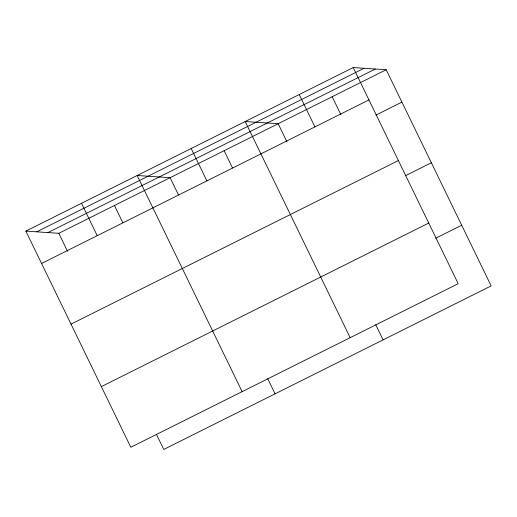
<?xml version="1.0" encoding="UTF-8"?>
<svg xmlns="http://www.w3.org/2000/svg" width="517" height="517" viewBox="0 0 517 517"><rect width="100%" height="100%" fill="white"/><g stroke="black" fill="none" stroke-linecap="round" stroke-linejoin="round"><path stroke-width="0.78" d="M353.24 67.553L458.191 283.697L130.807 447.257L25.85 231.105L353.24 67.553L386.193 69.743L491.15 285.895L163.76 449.447L156.399 434.286M36.726 231.829L364.11 68.276M47.932 232.579L375.316 69.019M25.85 231.105L58.809 233.303L386.193 69.743M41.567 263.47L368.951 99.917M375.982 115.065L401.909 102.108M71.016 324.12L398.4 160.561M405.431 175.709L431.359 162.758M101.358 386.606L428.742 223.053M435.773 238.201L461.7 225.244M332.173 96.731L340.903 114.709M299.22 94.533L314.937 126.898M286.883 141.697L278.152 123.718L245.2 121.521L350.158 337.672M375.749 324.708L383.11 339.869M224.139 150.706L232.521 167.967M191.18 148.508L206.897 180.872M178.501 194.954L170.119 177.693L137.16 175.496L242.118 391.647M267.709 378.677L275.076 393.844M114.464 205.495L122.846 222.756M81.505 203.304L97.222 235.668M58.809 233.303L67.533 251.281"/></g></svg>
